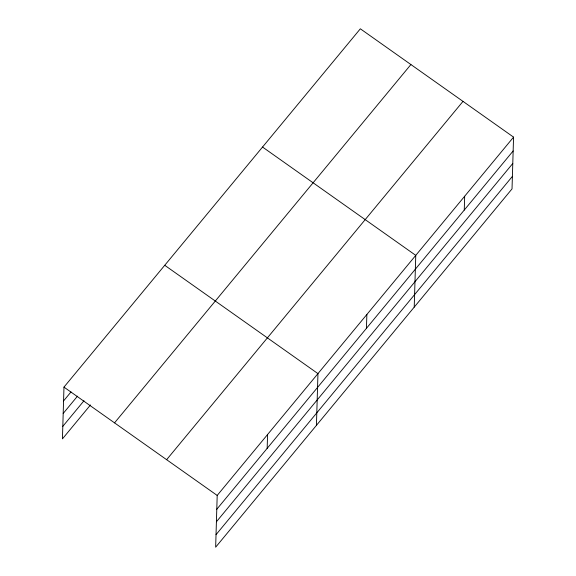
<?xml version="1.0" encoding="UTF-8"?>
<svg xmlns="http://www.w3.org/2000/svg" width="576" height="576" viewBox="0 0 576 576"><rect width="100%" height="100%" fill="white"/><g stroke="black" fill="none" stroke-linecap="round" stroke-linejoin="round"><path stroke-width="0.86" d="M513.562 137.124L217.195 495.439L215.654 547.2L512.028 188.885L513.562 137.124L360.346 28.8L63.972 387.115L62.438 438.876L90.49 404.957M267.163 448.358L267.574 434.527M316.426 425.376L317.959 373.615L164.736 265.284M366.451 328.32L366.862 314.489M414.223 307.13L415.764 255.37L262.541 147.046M464.256 210.074L464.666 196.25M63.562 400.939L71.006 391.946M63.187 413.46L77.501 396.151M62.806 426.355L83.988 400.745M114.538 422.863L410.904 64.548M166.63 459.691L463.003 101.376M216.785 509.27L513.151 150.955M216.41 521.784L512.784 163.476M216.029 534.679L512.402 176.371M63.972 387.115L217.195 495.439"/></g></svg>
